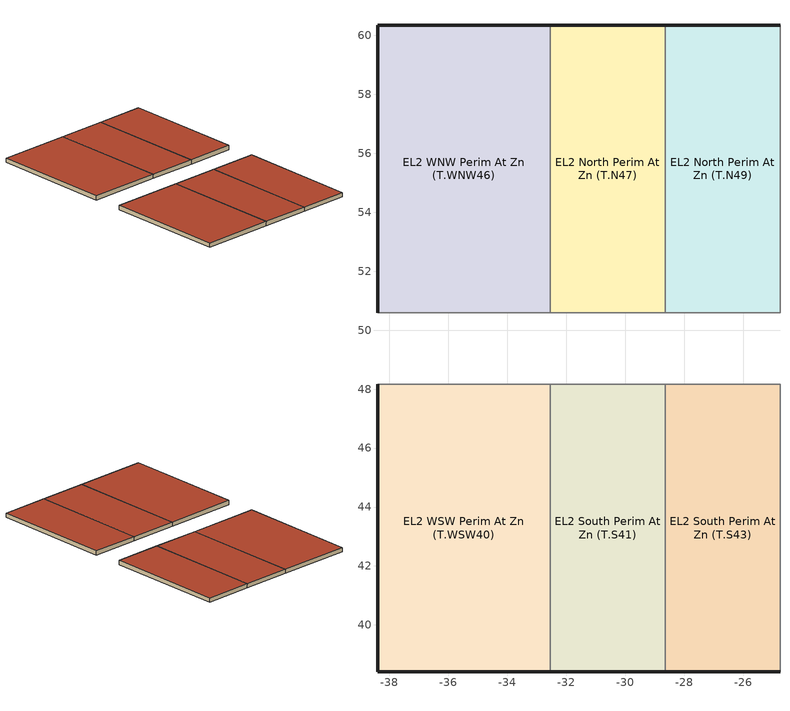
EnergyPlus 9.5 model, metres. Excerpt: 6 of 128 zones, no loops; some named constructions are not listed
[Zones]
EL2 North Perim At Zn (T.N47)
 floor to EL2 North Perim Zn (T.N34) (Interior Ceiling-mirror): -28.65,60.35 -28.65,50.6 -32.55,50.6 -32.55,60.35 z5.46
 wall outside (Exterior Wall): -28.65,60.35 -32.55,60.35 z5.46:5.79
 wall to EL2 North Perim At Zn (T.N49) (EL1 IWall Construction): -28.65,50.6 -28.65,60.35 z5.46:5.79
 wall to EL2 WNW Perim At Zn (T.WNW46) (EL1 IWall Construction-mirror): -32.55,60.35 -32.55,50.6 z5.46:5.79
 wall to EL2 Core At Zn (T.C52) (EL1 IWall Construction): -32.55,50.6 -28.65,50.6 z5.46:5.79
 roof outside (EL1 Roof Construction): -32.55,60.35 -32.55,50.6 -28.65,50.6 -28.65,60.35 z5.79
EL2 North Perim At Zn (T.N49)
 floor to EL2 North Perim Zn (T.N36) (Interior Ceiling-mirror): -24.75,60.35 -24.75,50.6 -28.65,50.6 -28.65,60.35 z5.46
 wall outside (Exterior Wall): -24.75,60.35 -28.65,60.35 z5.46:5.79
 wall to EL2 Core At Zn (T.C52) (EL1 IWall Construction): -28.65,50.6 -24.75,50.6 z5.46:5.79
 wall to EL2 North Perim At Zn (T.N48) (EL1 IWall Construction-mirror): -24.75,50.6 -24.75,60.35 z5.46:5.79
 roof outside (EL1 Roof Construction): -28.65,60.35 -28.65,50.6 -24.75,50.6 -24.75,60.35 z5.79
EL2 South Perim At Zn (T.S41)
 floor to EL2 South Perim Zn (T.S28) (Interior Ceiling-mirror): -28.65,48.16 -28.65,38.4 -32.55,38.4 -32.55,48.16 z5.46
 wall outside (Exterior Wall): -32.55,38.4 -28.65,38.4 z5.46:5.79
 wall to EL2 South Perim At Zn (T.S43) (EL1 IWall Construction): -28.65,38.4 -28.65,48.16 z5.46:5.79
 wall to EL2 WSW Perim At Zn (T.WSW40) (EL1 IWall Construction-mirror): -32.55,48.16 -32.55,38.4 z5.46:5.79
 wall to EL2 Core At Zn (T.C52) (EL1 IWall Construction): -28.65,48.16 -32.55,48.16 z5.46:5.79
 roof outside (EL1 Roof Construction): -32.55,48.16 -32.55,38.4 -28.65,38.4 -28.65,48.16 z5.79
EL2 South Perim At Zn (T.S43)
 floor to EL2 South Perim Zn (T.S30) (Interior Ceiling-mirror): -24.75,48.16 -24.75,38.4 -28.65,38.4 -28.65,48.16 z5.46
 wall outside (Exterior Wall): -28.65,38.4 -24.75,38.4 z5.46:5.79
 wall to EL2 Core At Zn (T.C52) (EL1 IWall Construction): -24.75,48.16 -28.65,48.16 z5.46:5.79
 wall to EL2 South Perim At Zn (T.S42) (EL1 IWall Construction-mirror): -24.75,38.4 -24.75,48.16 z5.46:5.79
 roof outside (EL1 Roof Construction): -28.65,48.16 -28.65,38.4 -24.75,38.4 -24.75,48.16 z5.79
EL2 WNW Perim At Zn (T.WNW46)
 floor to EL2 WNW Perim Zn (T.WNW33) (Interior Ceiling-mirror): -32.55,60.35 -32.55,50.6 -38.4,50.6 -38.4,60.35 z5.46
 wall outside (Exterior Wall): -32.55,60.35 -38.4,60.35 -38.4,50.6 z5.46:5.79
 wall to EL2 Core At Zn (T.C52) (EL1 IWall Construction): -38.4,50.6 -32.55,50.6 z5.46:5.79
 roof outside (EL1 Roof Construction): -38.4,60.35 -38.4,50.6 -32.55,50.6 -32.55,60.35 z5.79
EL2 WSW Perim At Zn (T.WSW40)
 floor to EL2 WSW Perim Zn (T.WSW27) (Interior Ceiling-mirror): -32.55,48.16 -32.55,38.4 -38.4,38.4 -38.4,48.16 z5.46
 wall outside (Exterior Wall): -38.4,48.16 -38.4,38.4 -32.55,38.4 z5.46:5.79
 wall to EL2 Core At Zn (T.C52) (EL1 IWall Construction): -32.55,48.16 -38.4,48.16 z5.46:5.79
 roof outside (EL1 Roof Construction): -38.4,48.16 -38.4,38.4 -32.55,38.4 -32.55,48.16 z5.79
[EnergyManagementSystem:Program]
DuctLeakageProgramEL2SouthPerimZnTS29: Set f_sup = 0.045; Set f_ret = 0.0405; Set f_OA = 0.004499999999999997; Set V_OA = f_OA * AH_VFREL2SouthPerimZnTS29; Set Vleak_s = f_sup * AH_VFREL2SouthPerimZnTS29; Set Vleak_r = f_ret * AH_VFREL2SouthPerimZnTS29; Set VEL2SouthPerimAtZnTS42ToEL2SouthPerimZnTS29 = @Abs (Vleak_s - Vleak_r - V_OA); Set VEL2SouthPerimZnTS29ToEL2SouthPerimAtZnTS42 = 0; Set h_SA = @HFnTdbW AH_ToutEL2SouthPerimZnTS29 AH_WoutEL2SouthPerimZnTS29; Set h_AHZone = @HFnTdbW AHZone_TEL2SouthPerimZnTS29 AHZone_WEL2SouthPerimZnTS29; Set h_RA = @HFnTdbW RA_TEL2SouthPerimZnTS29 RA_WEL2SouthPerimZnTS29; Set h_fg = @HfgAirFnWTdb AH_WoutEL2SouthPerimZnTS29 AH_ToutEL2SouthPerimZnTS29; Set Qleak_s = f_sup * AH_MFREL2SouthPerimZnTS29 * (h_RA - h_SA); Set Qleak_s_lEL2SouthPerimZnTS29 = f_sup * AH_MFREL2SouthPerimZnTS29 * h_fg * (RA_WEL2SouthPerimZnTS29 - AH_WoutEL2SouthPerimZnTS29); Set Qleak_s_sEL2SouthPerimZnTS29 = Qleak_s - Qleak_s_lEL2SouthPerimZnTS29; Set expTerm = (Fan_RTFEL2SouthPerimZnTS29 / ((@Max AH_MFREL2SouthPerimZnTS29 0.001) * 1006.0)) * 4.14587058960499; Set expTerm = 0 - expTerm; Set Tsupply = AHZone_TEL2SouthPerimZnTS29 + ((AH_ToutEL2SouthPerimZnTS29 - AHZone_TEL2SouthPerimZnTS29) * (@Exp expTerm)); Set Qduct_sToEL2SouthPerimZnTS29 = AH_MFREL2SouthPerimZnTS29 * 1006.0 * (Tsupply - AH_ToutEL2SouthPerimZnTS29); Set Qduct_sToEL2SouthPerimAtZnTS42 = 0 - Qduct_sToEL2SouthPerimZnTS29; Set expTerm = (Fan_RTFEL2SouthPerimZnTS29 / ((@Max AH_MFREL2SouthPerimZnTS29 0.001) * 1006.0)) * 1.0236717505197508; Set expTerm = 0 - expTerm; Set Treturn = AHZone_TEL2SouthPerimZnTS29 + ((RA_TEL2SouthPerimZnTS29 - AHZone_TEL2SouthPerimZnTS29) * (@Exp expTerm)); Set Qduct_rToPlenumDXFGEL2T_S29 = AH_MFREL2SouthPerimZnTS29 * 1006.0 * (Treturn - RA_TEL2SouthPerimZnTS29); Set Qduct_rToEL2SouthPerimAtZnTS42 = 0 - Qduct_rToPlenumDXFGEL2T_S29; Set Qleak_r_lDXFGEL2T_S29 = 0; Set Qleak_r_sDXFGEL2T_S29 = f_ret * AH_MFREL2SouthPerimZnTS29 * 1006.0 * (AHZone_TEL2SouthPerimZnTS29 - RA_TEL2SouthPerimZnTS29); Set Qleak = f_sup * AH_MFREL2SouthPerimZnTS29 * (h_SA - h_AHZone); Set Qleak_lToEL2SouthPerimAtZnTS42 = f_sup * AH_MFREL2SouthPerimZnTS29 * h_fg * (AH_WoutEL2SouthPerimZnTS29 - AHZone_WEL2SouthPerimZnTS29); Set Qleak_sToEL2SouthPerimAtZnTS42 = Qleak - Qleak_lToEL2SouthPerimAtZnTS42
DuctLeakageProgramEL2SouthPerimZnGS5: Set f_sup = 0.045; Set f_ret = 0.0405; Set f_OA = 0.004499999999999997; Set V_OA = f_OA * AH_VFREL2SouthPerimZnGS5; Set Vleak_s = f_sup * AH_VFREL2SouthPerimZnGS5; Set Vleak_r = f_ret * AH_VFREL2SouthPerimZnGS5; Set VEL2SouthPerimPlZnGS18ToEL2SouthPerimZnGS5 = @Abs (Vleak_s - Vleak_r - V_OA); Set VEL2SouthPerimZnGS5ToEL2SouthPerimPlZnGS18 = 0; Set h_SA = @HFnTdbW AH_ToutEL2SouthPerimZnGS5 AH_WoutEL2SouthPerimZnGS5; Set h_AHZone = @HFnTdbW AHZone_TEL2SouthPerimZnGS5 AHZone_WEL2SouthPerimZnGS5; Set h_RA = @HFnTdbW RA_TEL2SouthPerimZnGS5 RA_WEL2SouthPerimZnGS5; Set h_fg = @HfgAirFnWTdb AH_WoutEL2SouthPerimZnGS5 AH_ToutEL2SouthPerimZnGS5; Set Qleak_s = f_sup * AH_MFREL2SouthPerimZnGS5 * (h_RA - h_SA); Set Qleak_s_lEL2SouthPerimZnGS5 = f_sup * AH_MFREL2SouthPerimZnGS5 * h_fg * (RA_WEL2SouthPerimZnGS5 - AH_WoutEL2SouthPerimZnGS5); Set Qleak_s_sEL2SouthPerimZnGS5 = Qleak_s - Qleak_s_lEL2SouthPerimZnGS5; Set expTerm = (Fan_RTFEL2SouthPerimZnGS5 / ((@Max AH_MFREL2SouthPerimZnGS5 0.001) * 1006.0)) * 4.14587058960499; Set expTerm = 0 - expTerm; Set Tsupply = AHZone_TEL2SouthPerimZnGS5 + ((AH_ToutEL2SouthPerimZnGS5 - AHZone_TEL2SouthPerimZnGS5) * (@Exp expTerm)); Set Qduct_sToEL2SouthPerimZnGS5 = AH_MFREL2SouthPerimZnGS5 * 1006.0 * (Tsupply - AH_ToutEL2SouthPerimZnGS5); Set Qduct_sToEL2SouthPerimPlZnGS18 = 0 - Qduct_sToEL2SouthPerimZnGS5; Set expTerm = (Fan_RTFEL2SouthPerimZnGS5 / ((@Max AH_MFREL2SouthPerimZnGS5 0.001) * 1006.0)) * 1.0236717505197508; Set expTerm = 0 - expTerm; Set Treturn = AHZone_TEL2SouthPerimZnGS5 + ((RA_TEL2SouthPerimZnGS5 - AHZone_TEL2SouthPerimZnGS5) * (@Exp expTerm)); Set Qduct_rToPlenumDXFGEL2G_S5 = AH_MFREL2SouthPerimZnGS5 * 1006.0 * (Treturn - RA_TEL2SouthPerimZnGS5); Set Qduct_rToEL2SouthPerimPlZnGS18 = 0 - Qduct_rToPlenumDXFGEL2G_S5; Set Qleak_r_lDXFGEL2G_S5 = 0; Set Qleak_r_sDXFGEL2G_S5 = f_ret * AH_MFREL2SouthPerimZnGS5 * 1006.0 * (AHZone_TEL2SouthPerimZnGS5 - RA_TEL2SouthPerimZnGS5); Set Qleak = f_sup * AH_MFREL2SouthPerimZnGS5 * (h_SA - h_AHZone); Set Qleak_lToEL2SouthPerimPlZnGS18 = f_sup * AH_MFREL2SouthPerimZnGS5 * h_fg * (AH_WoutEL2SouthPerimZnGS5 - AHZone_WEL2SouthPerimZnGS5); Set Qleak_sToEL2SouthPerimPlZnGS18 = Qleak - Qleak_lToEL2SouthPerimPlZnGS18
DuctLeakageProgramEL2SouthPerimZnTS31: Set f_sup = 0.045; Set f_ret = 0.0405; Set f_OA = 0.004499999999999997; Set V_OA = f_OA * AH_VFREL2SouthPerimZnTS31; Set Vleak_s = f_sup * AH_VFREL2SouthPerimZnTS31; Set Vleak_r = f_ret * AH_VFREL2SouthPerimZnTS31; Set VEL2SouthPerimAtZnTS44ToEL2SouthPerimZnTS31 = @Abs (Vleak_s - Vleak_r - V_OA); Set VEL2SouthPerimZnTS31ToEL2SouthPerimAtZnTS44 = 0; Set h_SA = @HFnTdbW AH_ToutEL2SouthPerimZnTS31 AH_WoutEL2SouthPerimZnTS31; Set h_AHZone = @HFnTdbW AHZone_TEL2SouthPerimZnTS31 AHZone_WEL2SouthPerimZnTS31; Set h_RA = @HFnTdbW RA_TEL2SouthPerimZnTS31 RA_WEL2SouthPerimZnTS31; Set h_fg = @HfgAirFnWTdb AH_WoutEL2SouthPerimZnTS31 AH_ToutEL2SouthPerimZnTS31; Set Qleak_s = f_sup * AH_MFREL2SouthPerimZnTS31 * (h_RA - h_SA); Set Qleak_s_lEL2SouthPerimZnTS31 = f_sup * AH_MFREL2SouthPerimZnTS31 * h_fg * (RA_WEL2SouthPerimZnTS31 - AH_WoutEL2SouthPerimZnTS31); Set Qleak_s_sEL2SouthPerimZnTS31 = Qleak_s - Qleak_s_lEL2SouthPerimZnTS31; Set expTerm = (Fan_RTFEL2SouthPerimZnTS31 / ((@Max AH_MFREL2SouthPerimZnTS31 0.001) * 1006.0)) * 4.14587058960499; Set expTerm = 0 - expTerm; Set Tsupply = AHZone_TEL2SouthPerimZnTS31 + ((AH_ToutEL2SouthPerimZnTS31 - AHZone_TEL2SouthPerimZnTS31) * (@Exp expTerm)); Set Qduct_sToEL2SouthPerimZnTS31 = AH_MFREL2SouthPerimZnTS31 * 1006.0 * (Tsupply - AH_ToutEL2SouthPerimZnTS31); Set Qduct_sToEL2SouthPerimAtZnTS44 = 0 - Qduct_sToEL2SouthPerimZnTS31; Set expTerm = (Fan_RTFEL2SouthPerimZnTS31 / ((@Max AH_MFREL2SouthPerimZnTS31 0.001) * 1006.0)) * 1.0236717505197508; Set expTerm = 0 - expTerm; Set Treturn = AHZone_TEL2SouthPerimZnTS31 + ((RA_TEL2SouthPerimZnTS31 - AHZone_TEL2SouthPerimZnTS31) * (@Exp expTerm)); Set Qduct_rToPlenumDXFGEL2T_S31 = AH_MFREL2SouthPerimZnTS31 * 1006.0 * (Treturn - RA_TEL2SouthPerimZnTS31); Set Qduct_rToEL2SouthPerimAtZnTS44 = 0 - Qduct_rToPlenumDXFGEL2T_S31; Set Qleak_r_lDXFGEL2T_S31 = 0; Set Qleak_r_sDXFGEL2T_S31 = f_ret * AH_MFREL2SouthPerimZnTS31 * 1006.0 * (AHZone_TEL2SouthPerimZnTS31 - RA_TEL2SouthPerimZnTS31); Set Qleak = f_sup * AH_MFREL2SouthPerimZnTS31 * (h_SA - h_AHZone); Set Qleak_lToEL2SouthPerimAtZnTS44 = f_sup * AH_MFREL2SouthPerimZnTS31 * h_fg * (AH_WoutEL2SouthPerimZnTS31 - AHZone_WEL2SouthPerimZnTS31); Set Qleak_sToEL2SouthPerimAtZnTS44 = Qleak - Qleak_lToEL2SouthPerimAtZnTS44
DuctLeakageProgramEL2NorthPerimZnGN11: Set f_sup = 0.045; Set f_ret = 0.0405; Set f_OA = 0.004499999999999997; Set V_OA = f_OA * AH_VFREL2NorthPerimZnGN11; Set Vleak_s = f_sup * AH_VFREL2NorthPerimZnGN11; Set Vleak_r = f_ret * AH_VFREL2NorthPerimZnGN11; Set VEL2NorthPerimPlZnGN24ToEL2NorthPerimZnGN11 = @Abs (Vleak_s - Vleak_r - V_OA); Set VEL2NorthPerimZnGN11ToEL2NorthPerimPlZnGN24 = 0; Set h_SA = @HFnTdbW AH_ToutEL2NorthPerimZnGN11 AH_WoutEL2NorthPerimZnGN11; Set h_AHZone = @HFnTdbW AHZone_TEL2NorthPerimZnGN11 AHZone_WEL2NorthPerimZnGN11; Set h_RA = @HFnTdbW RA_TEL2NorthPerimZnGN11 RA_WEL2NorthPerimZnGN11; Set h_fg = @HfgAirFnWTdb AH_WoutEL2NorthPerimZnGN11 AH_ToutEL2NorthPerimZnGN11; Set Qleak_s = f_sup * AH_MFREL2NorthPerimZnGN11 * (h_RA - h_SA); Set Qleak_s_lEL2NorthPerimZnGN11 = f_sup * AH_MFREL2NorthPerimZnGN11 * h_fg * (RA_WEL2NorthPerimZnGN11 - AH_WoutEL2NorthPerimZnGN11); Set Qleak_s_sEL2NorthPerimZnGN11 = Qleak_s - Qleak_s_lEL2NorthPerimZnGN11; Set expTerm = (Fan_RTFEL2NorthPerimZnGN11 / ((@Max AH_MFREL2NorthPerimZnGN11 0.001) * 1006.0)) * 4.14587058960499; Set expTerm = 0 - expTerm; Set Tsupply = AHZone_TEL2NorthPerimZnGN11 + ((AH_ToutEL2NorthPerimZnGN11 - AHZone_TEL2NorthPerimZnGN11) * (@Exp expTerm)); Set Qduct_sToEL2NorthPerimZnGN11 = AH_MFREL2NorthPerimZnGN11 * 1006.0 * (Tsupply - AH_ToutEL2NorthPerimZnGN11); Set Qduct_sToEL2NorthPerimPlZnGN24 = 0 - Qduct_sToEL2NorthPerimZnGN11; Set expTerm = (Fan_RTFEL2NorthPerimZnGN11 / ((@Max AH_MFREL2NorthPerimZnGN11 0.001) * 1006.0)) * 1.0236717505197508; Set expTerm = 0 - expTerm; Set Treturn = AHZone_TEL2NorthPerimZnGN11 + ((RA_TEL2NorthPerimZnGN11 - AHZone_TEL2NorthPerimZnGN11) * (@Exp expTerm)); Set Qduct_rToPlenumDXFGEL2G_N11 = AH_MFREL2NorthPerimZnGN11 * 1006.0 * (Treturn - RA_TEL2NorthPerimZnGN11); Set Qduct_rToEL2NorthPerimPlZnGN24 = 0 - Qduct_rToPlenumDXFGEL2G_N11; Set Qleak_r_lDXFGEL2G_N11 = 0; Set Qleak_r_sDXFGEL2G_N11 = f_ret * AH_MFREL2NorthPerimZnGN11 * 1006.0 * (AHZone_TEL2NorthPerimZnGN11 - RA_TEL2NorthPerimZnGN11); Set Qleak = f_sup * AH_MFREL2NorthPerimZnGN11 * (h_SA - h_AHZone); Set Qleak_lToEL2NorthPerimPlZnGN24 = f_sup * AH_MFREL2NorthPerimZnGN11 * h_fg * (AH_WoutEL2NorthPerimZnGN11 - AHZone_WEL2NorthPerimZnGN11); Set Qleak_sToEL2NorthPerimPlZnGN24 = Qleak - Qleak_lToEL2NorthPerimPlZnGN24
DuctLeakageProgramEL2NorthPerimZnTN37: Set f_sup = 0.045; Set f_ret = 0.0405; Set f_OA = 0.004499999999999997; Set V_OA = f_OA * AH_VFREL2NorthPerimZnTN37; Set Vleak_s = f_sup * AH_VFREL2NorthPerimZnTN37; Set Vleak_r = f_ret * AH_VFREL2NorthPerimZnTN37; Set VEL2NorthPerimAtZnTN50ToEL2NorthPerimZnTN37 = @Abs (Vleak_s - Vleak_r - V_OA); Set VEL2NorthPerimZnTN37ToEL2NorthPerimAtZnTN50 = 0; Set h_SA = @HFnTdbW AH_ToutEL2NorthPerimZnTN37 AH_WoutEL2NorthPerimZnTN37; Set h_AHZone = @HFnTdbW AHZone_TEL2NorthPerimZnTN37 AHZone_WEL2NorthPerimZnTN37; Set h_RA = @HFnTdbW RA_TEL2NorthPerimZnTN37 RA_WEL2NorthPerimZnTN37; Set h_fg = @HfgAirFnWTdb AH_WoutEL2NorthPerimZnTN37 AH_ToutEL2NorthPerimZnTN37; Set Qleak_s = f_sup * AH_MFREL2NorthPerimZnTN37 * (h_RA - h_SA); Set Qleak_s_lEL2NorthPerimZnTN37 = f_sup * AH_MFREL2NorthPerimZnTN37 * h_fg * (RA_WEL2NorthPerimZnTN37 - AH_WoutEL2NorthPerimZnTN37); Set Qleak_s_sEL2NorthPerimZnTN37 = Qleak_s - Qleak_s_lEL2NorthPerimZnTN37; Set expTerm = (Fan_RTFEL2NorthPerimZnTN37 / ((@Max AH_MFREL2NorthPerimZnTN37 0.001) * 1006.0)) * 4.14587058960499; Set expTerm = 0 - expTerm; Set Tsupply = AHZone_TEL2NorthPerimZnTN37 + ((AH_ToutEL2NorthPerimZnTN37 - AHZone_TEL2NorthPerimZnTN37) * (@Exp expTerm)); Set Qduct_sToEL2NorthPerimZnTN37 = AH_MFREL2NorthPerimZnTN37 * 1006.0 * (Tsupply - AH_ToutEL2NorthPerimZnTN37); Set Qduct_sToEL2NorthPerimAtZnTN50 = 0 - Qduct_sToEL2NorthPerimZnTN37; Set expTerm = (Fan_RTFEL2NorthPerimZnTN37 / ((@Max AH_MFREL2NorthPerimZnTN37 0.001) * 1006.0)) * 1.0236717505197508; Set expTerm = 0 - expTerm; Set Treturn = AHZone_TEL2NorthPerimZnTN37 + ((RA_TEL2NorthPerimZnTN37 - AHZone_TEL2NorthPerimZnTN37) * (@Exp expTerm)); Set Qduct_rToPlenumDXFGEL2T_N37 = AH_MFREL2NorthPerimZnTN37 * 1006.0 * (Treturn - RA_TEL2NorthPerimZnTN37); Set Qduct_rToEL2NorthPerimAtZnTN50 = 0 - Qduct_rToPlenumDXFGEL2T_N37; Set Qleak_r_lDXFGEL2T_N37 = 0; Set Qleak_r_sDXFGEL2T_N37 = f_ret * AH_MFREL2NorthPerimZnTN37 * 1006.0 * (AHZone_TEL2NorthPerimZnTN37 - RA_TEL2NorthPerimZnTN37); Set Qleak = f_sup * AH_MFREL2NorthPerimZnTN37 * (h_SA - h_AHZone); Set Qleak_lToEL2NorthPerimAtZnTN50 = f_sup * AH_MFREL2NorthPerimZnTN37 * h_fg * (AH_WoutEL2NorthPerimZnTN37 - AHZone_WEL2NorthPerimZnTN37); Set Qleak_sToEL2NorthPerimAtZnTN50 = Qleak - Qleak_lToEL2NorthPerimAtZnTN50
DuctLeakageProgramEL2NorthPerimZnGN9: Set f_sup = 0.045; Set f_ret = 0.0405; Set f_OA = 0.004499999999999997; Set V_OA = f_OA * AH_VFREL2NorthPerimZnGN9; Set Vleak_s = f_sup * AH_VFREL2NorthPerimZnGN9; Set Vleak_r = f_ret * AH_VFREL2NorthPerimZnGN9; Set VEL2NorthPerimPlZnGN22ToEL2NorthPerimZnGN9 = @Abs (Vleak_s - Vleak_r - V_OA); Set VEL2NorthPerimZnGN9ToEL2NorthPerimPlZnGN22 = 0; Set h_SA = @HFnTdbW AH_ToutEL2NorthPerimZnGN9 AH_WoutEL2NorthPerimZnGN9; Set h_AHZone = @HFnTdbW AHZone_TEL2NorthPerimZnGN9 AHZone_WEL2NorthPerimZnGN9; Set h_RA = @HFnTdbW RA_TEL2NorthPerimZnGN9 RA_WEL2NorthPerimZnGN9; Set h_fg = @HfgAirFnWTdb AH_WoutEL2NorthPerimZnGN9 AH_ToutEL2NorthPerimZnGN9; Set Qleak_s = f_sup * AH_MFREL2NorthPerimZnGN9 * (h_RA - h_SA); Set Qleak_s_lEL2NorthPerimZnGN9 = f_sup * AH_MFREL2NorthPerimZnGN9 * h_fg * (RA_WEL2NorthPerimZnGN9 - AH_WoutEL2NorthPerimZnGN9); Set Qleak_s_sEL2NorthPerimZnGN9 = Qleak_s - Qleak_s_lEL2NorthPerimZnGN9; Set expTerm = (Fan_RTFEL2NorthPerimZnGN9 / ((@Max AH_MFREL2NorthPerimZnGN9 0.001) * 1006.0)) * 4.14587058960499; Set expTerm = 0 - expTerm; Set Tsupply = AHZone_TEL2NorthPerimZnGN9 + ((AH_ToutEL2NorthPerimZnGN9 - AHZone_TEL2NorthPerimZnGN9) * (@Exp expTerm)); Set Qduct_sToEL2NorthPerimZnGN9 = AH_MFREL2NorthPerimZnGN9 * 1006.0 * (Tsupply - AH_ToutEL2NorthPerimZnGN9); Set Qduct_sToEL2NorthPerimPlZnGN22 = 0 - Qduct_sToEL2NorthPerimZnGN9; Set expTerm = (Fan_RTFEL2NorthPerimZnGN9 / ((@Max AH_MFREL2NorthPerimZnGN9 0.001) * 1006.0)) * 1.0236717505197508; Set expTerm = 0 - expTerm; Set Treturn = AHZone_TEL2NorthPerimZnGN9 + ((RA_TEL2NorthPerimZnGN9 - AHZone_TEL2NorthPerimZnGN9) * (@Exp expTerm)); Set Qduct_rToPlenumDXFGEL2G_N9 = AH_MFREL2NorthPerimZnGN9 * 1006.0 * (Treturn - RA_TEL2NorthPerimZnGN9); Set Qduct_rToEL2NorthPerimPlZnGN22 = 0 - Qduct_rToPlenumDXFGEL2G_N9; Set Qleak_r_lDXFGEL2G_N9 = 0; Set Qleak_r_sDXFGEL2G_N9 = f_ret * AH_MFREL2NorthPerimZnGN9 * 1006.0 * (AHZone_TEL2NorthPerimZnGN9 - RA_TEL2NorthPerimZnGN9); Set Qleak = f_sup * AH_MFREL2NorthPerimZnGN9 * (h_SA - h_AHZone); Set Qleak_lToEL2NorthPerimPlZnGN22 = f_sup * AH_MFREL2NorthPerimZnGN9 * h_fg * (AH_WoutEL2NorthPerimZnGN9 - AHZone_WEL2NorthPerimZnGN9); Set Qleak_sToEL2NorthPerimPlZnGN22 = Qleak - Qleak_lToEL2NorthPerimPlZnGN22
DuctLeakageProgramEL2NorthPerimZnTN35: Set f_sup = 0.045; Set f_ret = 0.0405; Set f_OA = 0.004499999999999997; Set V_OA = f_OA * AH_VFREL2NorthPerimZnTN35; Set Vleak_s = f_sup * AH_VFREL2NorthPerimZnTN35; Set Vleak_r = f_ret * AH_VFREL2NorthPerimZnTN35; Set VEL2NorthPerimAtZnTN48ToEL2NorthPerimZnTN35 = @Abs (Vleak_s - Vleak_r - V_OA); Set VEL2NorthPerimZnTN35ToEL2NorthPerimAtZnTN48 = 0; Set h_SA = @HFnTdbW AH_ToutEL2NorthPerimZnTN35 AH_WoutEL2NorthPerimZnTN35; Set h_AHZone = @HFnTdbW AHZone_TEL2NorthPerimZnTN35 AHZone_WEL2NorthPerimZnTN35; Set h_RA = @HFnTdbW RA_TEL2NorthPerimZnTN35 RA_WEL2NorthPerimZnTN35; Set h_fg = @HfgAirFnWTdb AH_WoutEL2NorthPerimZnTN35 AH_ToutEL2NorthPerimZnTN35; Set Qleak_s = f_sup * AH_MFREL2NorthPerimZnTN35 * (h_RA - h_SA); Set Qleak_s_lEL2NorthPerimZnTN35 = f_sup * AH_MFREL2NorthPerimZnTN35 * h_fg * (RA_WEL2NorthPerimZnTN35 - AH_WoutEL2NorthPerimZnTN35); Set Qleak_s_sEL2NorthPerimZnTN35 = Qleak_s - Qleak_s_lEL2NorthPerimZnTN35; Set expTerm = (Fan_RTFEL2NorthPerimZnTN35 / ((@Max AH_MFREL2NorthPerimZnTN35 0.001) * 1006.0)) * 4.14587058960499; Set expTerm = 0 - expTerm; Set Tsupply = AHZone_TEL2NorthPerimZnTN35 + ((AH_ToutEL2NorthPerimZnTN35 - AHZone_TEL2NorthPerimZnTN35) * (@Exp expTerm)); Set Qduct_sToEL2NorthPerimZnTN35 = AH_MFREL2NorthPerimZnTN35 * 1006.0 * (Tsupply - AH_ToutEL2NorthPerimZnTN35); Set Qduct_sToEL2NorthPerimAtZnTN48 = 0 - Qduct_sToEL2NorthPerimZnTN35; Set expTerm = (Fan_RTFEL2NorthPerimZnTN35 / ((@Max AH_MFREL2NorthPerimZnTN35 0.001) * 1006.0)) * 1.0236717505197508; Set expTerm = 0 - expTerm; Set Treturn = AHZone_TEL2NorthPerimZnTN35 + ((RA_TEL2NorthPerimZnTN35 - AHZone_TEL2NorthPerimZnTN35) * (@Exp expTerm)); Set Qduct_rToPlenumDXFGEL2T_N35 = AH_MFREL2NorthPerimZnTN35 * 1006.0 * (Treturn - RA_TEL2NorthPerimZnTN35); Set Qduct_rToEL2NorthPerimAtZnTN48 = 0 - Qduct_rToPlenumDXFGEL2T_N35; Set Qleak_r_lDXFGEL2T_N35 = 0; Set Qleak_r_sDXFGEL2T_N35 = f_ret * AH_MFREL2NorthPerimZnTN35 * 1006.0 * (AHZone_TEL2NorthPerimZnTN35 - RA_TEL2NorthPerimZnTN35); Set Qleak = f_sup * AH_MFREL2NorthPerimZnTN35 * (h_SA - h_AHZone); Set Qleak_lToEL2NorthPerimAtZnTN48 = f_sup * AH_MFREL2NorthPerimZnTN35 * h_fg * (AH_WoutEL2NorthPerimZnTN35 - AHZone_WEL2NorthPerimZnTN35); Set Qleak_sToEL2NorthPerimAtZnTN48 = Qleak - Qleak_lToEL2NorthPerimAtZnTN48
DuctLeakageProgramEL2WNWPerimZnGWNW7: Set f_sup = 0.045; Set f_ret = 0.0405; Set f_OA = 0.004499999999999997; Set V_OA = f_OA * AH_VFREL2WNWPerimZnGWNW7; Set Vleak_s = f_sup * AH_VFREL2WNWPerimZnGWNW7; Set Vleak_r = f_ret * AH_VFREL2WNWPerimZnGWNW7; Set VEL2WNWPerimPlZnGWNW20ToEL2WNWPerimZnGWNW7 = @Abs (Vleak_s - Vleak_r - V_OA); Set VEL2WNWPerimZnGWNW7ToEL2WNWPerimPlZnGWNW20 = 0; Set h_SA = @HFnTdbW AH_ToutEL2WNWPerimZnGWNW7 AH_WoutEL2WNWPerimZnGWNW7; Set h_AHZone = @HFnTdbW AHZone_TEL2WNWPerimZnGWNW7 AHZone_WEL2WNWPerimZnGWNW7; Set h_RA = @HFnTdbW RA_TEL2WNWPerimZnGWNW7 RA_WEL2WNWPerimZnGWNW7; Set h_fg = @HfgAirFnWTdb AH_WoutEL2WNWPerimZnGWNW7 AH_ToutEL2WNWPerimZnGWNW7; Set Qleak_s = f_sup * AH_MFREL2WNWPerimZnGWNW7 * (h_RA - h_SA); Set Qleak_s_lEL2WNWPerimZnGWNW7 = f_sup * AH_MFREL2WNWPerimZnGWNW7 * h_fg * (RA_WEL2WNWPerimZnGWNW7 - AH_WoutEL2WNWPerimZnGWNW7); Set Qleak_s_sEL2WNWPerimZnGWNW7 = Qleak_s - Qleak_s_lEL2WNWPerimZnGWNW7; Set expTerm = (Fan_RTFEL2WNWPerimZnGWNW7 / ((@Max AH_MFREL2WNWPerimZnGWNW7 0.001) * 1006.0)) * 4.14587058960499; Set expTerm = 0 - expTerm; Set Tsupply = AHZone_TEL2WNWPerimZnGWNW7 + ((AH_ToutEL2WNWPerimZnGWNW7 - AHZone_TEL2WNWPerimZnGWNW7) * (@Exp expTerm)); Set Qduct_sToEL2WNWPerimZnGWNW7 = AH_MFREL2WNWPerimZnGWNW7 * 1006.0 * (Tsupply - AH_ToutEL2WNWPerimZnGWNW7); Set Qduct_sToEL2WNWPerimPlZnGWNW20 = 0 - Qduct_sToEL2WNWPerimZnGWNW7; Set expTerm = (Fan_RTFEL2WNWPerimZnGWNW7 / ((@Max AH_MFREL2WNWPerimZnGWNW7 0.001) * 1006.0)) * 1.0236717505197508; Set expTerm = 0 - expTerm; Set Treturn = AHZone_TEL2WNWPerimZnGWNW7 + ((RA_TEL2WNWPerimZnGWNW7 - AHZone_TEL2WNWPerimZnGWNW7) * (@Exp expTerm)); Set Qduct_rToPlenumDXFGEL2G_WNW7 = AH_MFREL2WNWPerimZnGWNW7 * 1006.0 * (Treturn - RA_TEL2WNWPerimZnGWNW7); Set Qduct_rToEL2WNWPerimPlZnGWNW20 = 0 - Qduct_rToPlenumDXFGEL2G_WNW7; Set Qleak_r_lDXFGEL2G_WNW7 = 0; Set Qleak_r_sDXFGEL2G_WNW7 = f_ret * AH_MFREL2WNWPerimZnGWNW7 * 1006.0 * (AHZone_TEL2WNWPerimZnGWNW7 - RA_TEL2WNWPerimZnGWNW7); Set Qleak = f_sup * AH_MFREL2WNWPerimZnGWNW7 * (h_SA - h_AHZone); Set Qleak_lToEL2WNWPerimPlZnGWNW20 = f_sup * AH_MFREL2WNWPerimZnGWNW7 * h_fg * (AH_WoutEL2WNWPerimZnGWNW7 - AHZone_WEL2WNWPerimZnGWNW7); Set Qleak_sToEL2WNWPerimPlZnGWNW20 = Qleak - Qleak_lToEL2WNWPerimPlZnGWNW20
DuctLeakageProgramEL2WNWPerimZnTWNW33: Set f_sup = 0.045; Set f_ret = 0.0405; Set f_OA = 0.004499999999999997; Set V_OA = f_OA * AH_VFREL2WNWPerimZnTWNW33; Set Vleak_s = f_sup * AH_VFREL2WNWPerimZnTWNW33; Set Vleak_r = f_ret * AH_VFREL2WNWPerimZnTWNW33; Set VEL2WNWPerimAtZnTWNW46ToEL2WNWPerimZnTWNW33 = @Abs (Vleak_s - Vleak_r - V_OA); Set VEL2WNWPerimZnTWNW33ToEL2WNWPerimAtZnTWNW46 = 0; Set h_SA = @HFnTdbW AH_ToutEL2WNWPerimZnTWNW33 AH_WoutEL2WNWPerimZnTWNW33; Set h_AHZone = @HFnTdbW AHZone_TEL2WNWPerimZnTWNW33 AHZone_WEL2WNWPerimZnTWNW33; Set h_RA = @HFnTdbW RA_TEL2WNWPerimZnTWNW33 RA_WEL2WNWPerimZnTWNW33; Set h_fg = @HfgAirFnWTdb AH_WoutEL2WNWPerimZnTWNW33 AH_ToutEL2WNWPerimZnTWNW33; Set Qleak_s = f_sup * AH_MFREL2WNWPerimZnTWNW33 * (h_RA - h_SA); Set Qleak_s_lEL2WNWPerimZnTWNW33 = f_sup * AH_MFREL2WNWPerimZnTWNW33 * h_fg * (RA_WEL2WNWPerimZnTWNW33 - AH_WoutEL2WNWPerimZnTWNW33); Set Qleak_s_sEL2WNWPerimZnTWNW33 = Qleak_s - Qleak_s_lEL2WNWPerimZnTWNW33; Set expTerm = (Fan_RTFEL2WNWPerimZnTWNW33 / ((@Max AH_MFREL2WNWPerimZnTWNW33 0.001) * 1006.0)) * 4.14587058960499; Set expTerm = 0 - expTerm; Set Tsupply = AHZone_TEL2WNWPerimZnTWNW33 + ((AH_ToutEL2WNWPerimZnTWNW33 - AHZone_TEL2WNWPerimZnTWNW33) * (@Exp expTerm)); Set Qduct_sToEL2WNWPerimZnTWNW33 = AH_MFREL2WNWPerimZnTWNW33 * 1006.0 * (Tsupply - AH_ToutEL2WNWPerimZnTWNW33); Set Qduct_sToEL2WNWPerimAtZnTWNW46 = 0 - Qduct_sToEL2WNWPerimZnTWNW33; Set expTerm = (Fan_RTFEL2WNWPerimZnTWNW33 / ((@Max AH_MFREL2WNWPerimZnTWNW33 0.001) * 1006.0)) * 1.0236717505197508; Set expTerm = 0 - expTerm; Set Treturn = AHZone_TEL2WNWPerimZnTWNW33 + ((RA_TEL2WNWPerimZnTWNW33 - AHZone_TEL2WNWPerimZnTWNW33) * (@Exp expTerm)); Set Qduct_rToPlenumDXFGEL2T_WNW33 = AH_MFREL2WNWPerimZnTWNW33 * 1006.0 * (Treturn - RA_TEL2WNWPerimZnTWNW33); Set Qduct_rToEL2WNWPerimAtZnTWNW46 = 0 - Qduct_rToPlenumDXFGEL2T_WNW33; Set Qleak_r_lDXFGEL2T_WNW33 = 0; Set Qleak_r_sDXFGEL2T_WNW33 = f_ret * AH_MFREL2WNWPerimZnTWNW33 * 1006.0 * (AHZone_TEL2WNWPerimZnTWNW33 - RA_TEL2WNWPerimZnTWNW33); Set Qleak = f_sup * AH_MFREL2WNWPerimZnTWNW33 * (h_SA - h_AHZone); Set Qleak_lToEL2WNWPerimAtZnTWNW46 = f_sup * AH_MFREL2WNWPerimZnTWNW33 * h_fg * (AH_WoutEL2WNWPerimZnTWNW33 - AHZone_WEL2WNWPerimZnTWNW33); Set Qleak_sToEL2WNWPerimAtZnTWNW46 = Qleak - Qleak_lToEL2WNWPerimAtZnTWNW46
[AvailabilityManager:NightCycle] Applicability Schedule=HVACTemplate-Always 1; Fan Schedule=always_avail; Control Type=StayOff; Thermostat Tolerance {deltaC}=0.2; Cycling Run Time Control Type=FixedRunTime; Cycling run time {s}=3600
DXFG EL1 G_SSE1 Availability; DXFG EL1 T_SSE27 Availability; DXFG EL2 G_WSW1 Availability; DXFG EL2 T_WSW27 Availability; DXFG EL1 G_E3 Availability; DXFG EL1 T_E29 Availability; DXFG EL2 G_S3 Availability; DXFG EL2 T_S29 Availability; DXFG EL1 G_E5 Availability; DXFG EL1 T_E31 Availability; DXFG EL2 G_S5 Availability; DXFG EL2 T_S31 Availability; DXFG EL1 G_SSW7 Availability; DXFG EL1 T_SSW33 Availability; DXFG EL2 G_WNW7 Availability; DXFG EL2 T_WNW33 Availability; DXFG EL1 G_W9 Availability; DXFG EL1 T_W35 Availability; DXFG EL2 G_N9 Availability; DXFG EL2 T_N35 Availability; DXFG EL1 G_W11 Availability; DXFG EL1 T_W37 Availability; DXFG EL2 G_N11 Availability; DXFG EL2 T_N37 Availability
[Schedule:Compact]
always_avail; HVACTemplate-Always 1: Through: 12/31, For: AllDays, Until: 24:00, 1
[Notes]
BEGIN TEMPLATE "C:/Users/ADMLEIXU/Documents/Modelkit Catalyst/modelkit/modelkit-flannel-0.7.0-rtf-residential-2021-09-24/prototypes/residential/MFm-New/templates/root.pxt"
→ run_control = "ANNUAL" (specified by input)
→ timestep = 1 (specified by input)
→ run_name = "CZ01/MFm-rDXGF-New-RefgFrz/ResRefgLiv-Frzr-1000kWh" (specified by input)
→ glass_u = 0.3 U-IP (specified by input)
→ glass_shgc = 0.52 (specified by input)
→ wall_consol_layer_thickness = 0.0767907 m (specified by input)
→ wall_consol_layer_conductivity = 0.041918605 (specified by input)
→ wall_insulation_layer_thickness = 0.0508 (specified by input)
→ wall_insulation_layer_conductivity = 0.02884 (specified by input)
→ slab_perimeter_insulation = "NR" (specified by input)
→ ceil_consol_layer_thickness = 0.283882 m (specified by input)
→ ceil_consol_layer_conductivity = 0.0476386 (specified by input)
→ below_roof_deck_insulation = "NR" (specified by input)
→ radiant_barrier = "NR" (specified by input)
→ roofing = "NR" (specified by input)
infiltration_ACH = 0.316 (defaulted by interface)
→ climate_zone = 1 (specified by input)
shading_control = "AlwaysOn" (defaulted by interface)
exhaust_fan_flow = 0 CFM/ft² (defaulted by interface)
fan_total_eff = 0.0 (defaulted by interface)
cooling_coil_cop = 3.45 (defaulted by interface)
burner_eff = 0.8 (defaulted by interface)
→ refgfrzr_power_level = 136.18 (specified by input)
total_leakage_ratio = 0.12 (defaulted by interface)
number_of_stories = 1 (defaulted by interface)
conditioned_floor_area = 94.53813350400002 (defaulted by interface)
→ duct_r_value = 8 R-IP (specified by input)
INSERT TEMPLATE "site.pxt"
Path resolves to "C:/Users/ADMLEIXU/Documents/Modelkit Catalyst/modelkit/modelkit-flannel-0.7.0-rtf-residential-2021-09-24/analysis/MFm-New/runs/CZ01/site.pxt"
BEGIN TEMPLATE "C:/Users/ADMLEIXU/Documents/Modelkit Catalyst/modelkit/modelkit-flannel-0.7.0-rtf-residential-2021-09-24/analysis/MFm-New/runs/CZ01/site.pxt"
CA_EUREKA_USA Annual Heating Design Conditions Wind Speed=1.5m/s Wind Dir=100
Coldest Month=DEC
CA_EUREKA_USA Annual Heating 99.6%, MaxDB=0.7?C
CA_EUREKA Annual Cooling Design Conditions Wind Speed=4.2m/s Wind Dir=320
Hottest Month=AUG
CA_EUREKA_USA Annual Cooling (DB=>MWB) .4%, MaxDB=20.1?C MWB=15.1?C
WMO=725940 Time Zone=NAP: (GMT-08:00) Pacific Time (US & Canada); Tijuana
Data Source=ASHRAE 2009 Annual Design Conditions
END TEMPLATE "C:/Users/ADMLEIXU/Documents/Modelkit Catalyst/modelkit/modelkit-flannel-0.7.0-rtf-residential-2021-09-24/analysis/MFm-New/runs/CZ01/site.pxt"
INSERT TEMPLATE "zoneloads/mfm_schedules.imf"
Path resolves to "C:/Users/ADMLEIXU/Documents/Modelkit Catalyst/modelkit/modelkit-flannel-0.7.0-rtf-residential-2021-09-24/templates/energyplus/templates/zoneloads/mfm_schedules.imf"
BEGIN TEMPLATE "C:/Users/ADMLEIXU/Documents/Modelkit Catalyst/modelkit/modelkit-flannel-0.7.0-rtf-residential-2021-09-24/templates/energyplus/templates/zoneloads/mfm_schedules.imf"
→ climate_zone = 1 (specified by input)
END TEMPLATE "C:/Users/ADMLEIXU/Documents/Modelkit Catalyst/modelkit/modelkit-flannel-0.7.0-rtf-residential-2021-09-24/templates/energyplus/templates/zoneloads/mfm_schedules.imf"
INSERT TEMPLATE "zoneloads/MFm_new_ductonly.imf"
Path resolves to "C:/Users/ADMLEIXU/Documents/Modelkit Catalyst/modelkit/modelkit-flannel-0.7.0-rtf-residential-2021-09-24/templates/energyplus/templates/zoneloads/MFm_new_ductonly.imf"
BEGIN TEMPLATE "C:/Users/ADMLEIXU/Documents/Modelkit Catalyst/modelkit/modelkit-flannel-0.7.0-rtf-residential-2021-09-24/templates/energyplus/templates/zoneloads/MFm_new_ductonly.imf"
→ zone_name = "EL1 SSE Perim Zn (G.SSE1)" (specified by input)
→ zone_area = 94.53813350400002 (specified by input)
→ slave_zone = "EL1 East Perim Zn (G.E2)" (specified by input)
→ number_of_stories = 1 (specified by input)
→ climate_zone = 1 (specified by input)
→ system_name = "DXFG EL1 G_SSE1" (specified by input)
